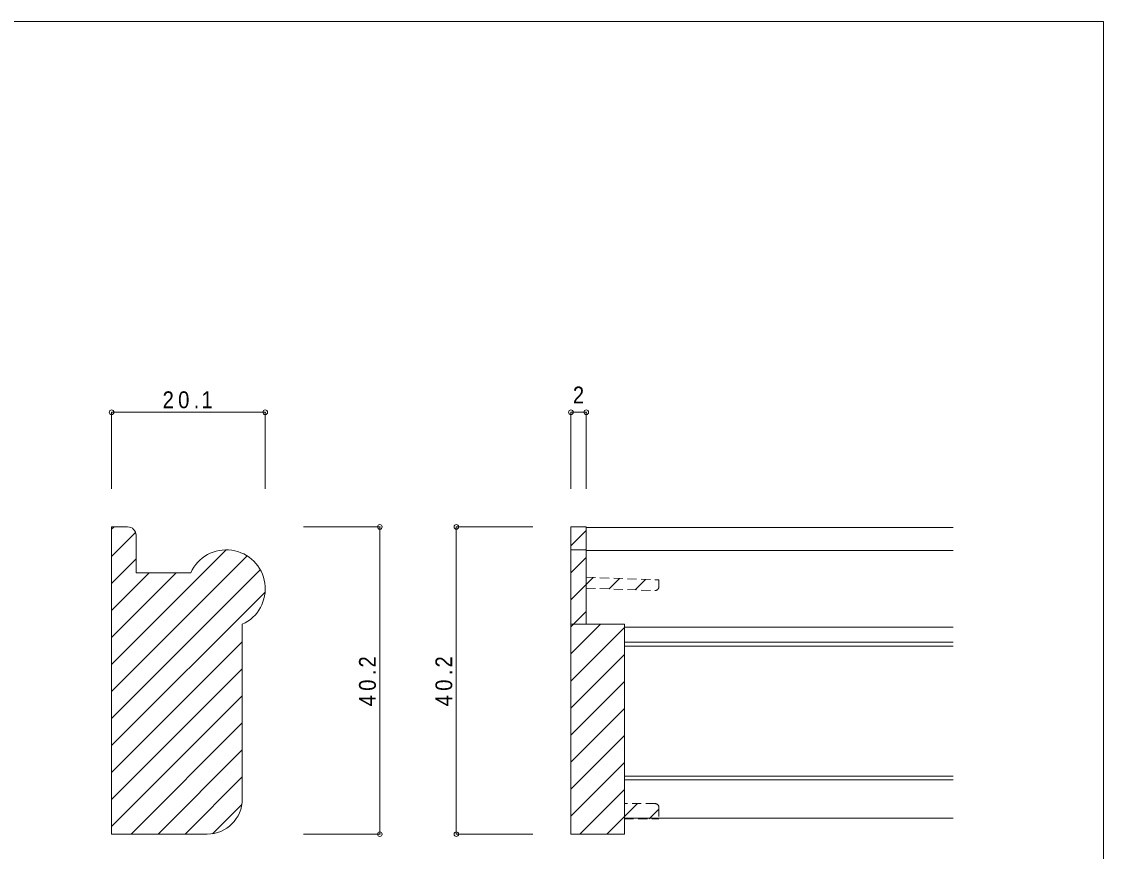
# Model space of a CAD drawing. Units: millimetres at full size, sheet at 1:1; details may follow other scales. Extents: x -141 to 141, y -98 to 98.
# Drawn here: x -0.5 to 141, y -11.1 to 97.5 of the extents above; entities that cross this region are included whole.
import ezdxf
from ezdxf.enums import TextEntityAlignment as Align

# ---------------------------------------------------------------- set-up
doc = ezdxf.new("R2010")
doc.units = ezdxf.units.MM
doc.header["$PDMODE"] = 32
doc.header["$PDSIZE"] = 0.6
doc.linetypes.add('DASHED1', pattern=[1.8, 1.2, -0.6])
for name, color, linetype, lineweight in [('0-0_ＫＢ製品', 2, 'Continuous', 9), ('0-2_ハッチ', 7, 'Continuous', 9), ('0-3_寸法', 4, 'Continuous', 9), ('0-8_他製品', 7, 'Continuous', 9), ('F-0_図面枠', 5, 'Continuous', 9)]:
    doc.layers.add(name, color=color, linetype=linetype, lineweight=lineweight)
doc.styles.add('HGｺﾞｼｯｸM', font='')
doc.styles.get('HGｺﾞｼｯｸM').set_extended_font_data('HGｺﾞｼｯｸM')

msp = doc.modelspace()

# ---------------------------------------------------------------- linework, layer by layer
at = {"layer": '0-0_ＫＢ製品'}
for p, q in [((73.342, 31.3), (121.342, 31.3)), ((73.342, 28.3), (121.342, 28.3)), ((78.342, 18.3), (121.342, 18.3)), ((78.342, 16.3), (121.342, 16.3)), ((78.342, -1.7), (121.342, -1.7)), ((78.342, -6.7), (121.342, -6.7))]:
    msp.add_line(p, q, dxfattribs=at)
at = {"layer": '0-0_ＫＢ製品', "color": 7, "linetype": 'DASHED1'}
for p, q in [((73.342, 24.801), (82.842, 24.455)), ((82.842, 24.455), (82.842, 23.573)), ((73.342, 23.4), (82.323, 23.073))]:
    msp.add_line(p, q, dxfattribs=at)
msp.add_arc((82.342, 23.573), 0.5, 267.91399, 0, dxfattribs=at)
at = {"layer": '0-2_ハッチ'}
for p, q in [((11.242, 31.081), (11.561, 31.4)), ((11.242, 27.545), (14.375, 30.678)), ((71.342, 28.915), (73.342, 30.915)), ((11.242, 13.403), (26.239, 28.4)), ((11.242, 9.867), (28.978, 27.604)), ((11.242, 24.01), (14.442, 27.21)), ((71.342, 25.38), (73.342, 27.38)), ((11.242, 6.332), (30.695, 25.785)), ((11.242, 16.938), (19.703, 25.4)), ((11.242, 20.474), (16.168, 25.4)), ((71.342, 21.844), (74.265, 24.767)), ((76.324, 23.291), (77.676, 24.643)), ((79.736, 23.167), (81.087, 24.519)), ((11.242, 2.796), (31.324, 22.879)), ((71.342, 18.309), (73.342, 20.309)), ((71.342, 14.773), (75.221, 18.652)), ((71.342, 11.238), (78.342, 18.238)), ((11.242, -0.739), (28.342, 16.361)), ((71.342, 7.702), (78.342, 14.702)), ((11.242, -4.275), (28.342, 12.825)), ((71.342, 4.166), (78.342, 11.166)), ((11.242, -7.81), (28.342, 9.29)), ((71.342, 0.631), (78.342, 7.631)), ((13.787, -8.8), (28.342, 5.754)), ((71.342, -2.905), (78.342, 4.095)), ((17.323, -8.8), (28.342, 2.219)), ((71.342, -6.44), (78.342, 0.56)), ((20.858, -8.8), (28.342, -1.317)), ((72.517, -8.8), (78.342, -2.976)), ((24.449, -8.745), (28.287, -4.907)), ((76.053, -8.8), (80.053, -4.8)), ((81.588, -6.8), (82.842, -5.547))]:
    msp.add_line(p, q, dxfattribs=at)
at = {"layer": '0-3_寸法'}
for p, q in [((11.242, 46.4), (31.342, 46.4)), ((11.242, 46.4), (11.242, 36.4)), ((31.342, 46.4), (31.342, 36.4)), ((71.342, 46.4), (73.342, 46.4)), ((71.342, 46.4), (71.342, 36.4)), ((73.342, 46.4), (73.342, 36.4)), ((46.342, 31.4), (36.342, 31.4)), ((46.342, 31.4), (46.342, -8.8)), ((56.342, 31.4), (56.342, -8.8)), ((56.342, 31.4), (66.342, 31.4)), ((46.342, -8.8), (36.342, -8.8)), ((56.342, -8.8), (66.342, -8.8))]:
    msp.add_line(p, q, dxfattribs=at)
for p in [(11.242, 46.4), (31.342, 46.4), (71.342, 46.4), (73.342, 46.4), (46.342, 31.4), (56.342, 31.4), (46.342, -8.8), (56.342, -8.8)]:
    msp.add_point(p, dxfattribs=at)
at = {"layer": '0-8_他製品'}
for p, q in [((11.242, 31.4), (13.342, 31.4)), ((11.242, -8.8), (11.242, 31.4)), ((71.342, 31.4), (71.342, -8.8)), ((73.342, 31.4), (71.342, 31.4)), ((73.342, 31.4), (73.342, 18.652)), ((14.442, 30.3), (14.442, 25.4)), ((73.342, 28.4), (71.342, 28.4)), ((14.442, 25.4), (21.594, 25.4)), ((28.342, -4.2), (28.342, 18.652)), ((71.342, 18.652), (78.342, 18.652)), ((78.342, 18.652), (78.342, -8.8)), ((78.342, 15.8), (121.342, 15.8)), ((121.342, -1.2), (78.342, -1.2)), ((23.742, -8.8), (11.242, -8.8)), ((78.342, -8.8), (71.342, -8.8))]:
    msp.add_line(p, q, dxfattribs=at)
at = {"layer": '0-8_他製品', "linetype": 'DASHED1'}
for p, q in [((82.342, -4.8), (78.342, -4.8)), ((82.842, -5.3), (82.842, -6.8)), ((78.342, -6.8), (82.842, -6.8))]:
    msp.add_line(p, q, dxfattribs=at)
at = {"layer": '0-8_他製品'}
for centre, radius, start, end in [((13.342, 30.3), 1.1, 0, 90), ((26.242, 23.3), 5.1, 294.31574, 155.68426), ((23.742, -4.2), 4.6, 270, 0)]:
    msp.add_arc(centre, radius, start, end, dxfattribs=at)
at = {"layer": '0-8_他製品', "linetype": 'DASHED1'}
msp.add_arc((82.342, -5.3), 0.5, 0, 90, dxfattribs=at)
at = {"layer": 'F-0_図面枠'}
for p, q in [((-141, 97.5), (141, 97.5)), ((141, 97.5), (141, -97.5))]:
    msp.add_line(p, q, dxfattribs=at)

# ---------------------------------------------------------------- texts
at = {"layer": '0-3_寸法', "color": 7, "style": 'HGｺﾞｼｯｸM', "width": 0.9}
msp.add_text('2', height=2.199, dxfattribs=at).set_placement((71.592, 46.9), align=Align.BOTTOM_LEFT)
at = {"layer": '0-3_寸法', "color": 7, "insert": (17.917, 46.9), "char_height": 2.199, "attachment_point": 7, "style": 'HGｺﾞｼｯｸM'}
msp.add_mtext('\\T1.38;\\W0.9;20.1', dxfattribs=at)
at = {"layer": '0-3_寸法', "color": 7, "char_height": 2.199, "attachment_point": 7, "rotation": 90, "style": 'HGｺﾞｼｯｸM'}
for insert in [(45.842, 7.925), (55.842, 7.925)]:
    msp.add_mtext('\\T1.38;\\W0.9;40.2', dxfattribs=dict(at, insert=insert))

doc.saveas('drawing.dxf')
